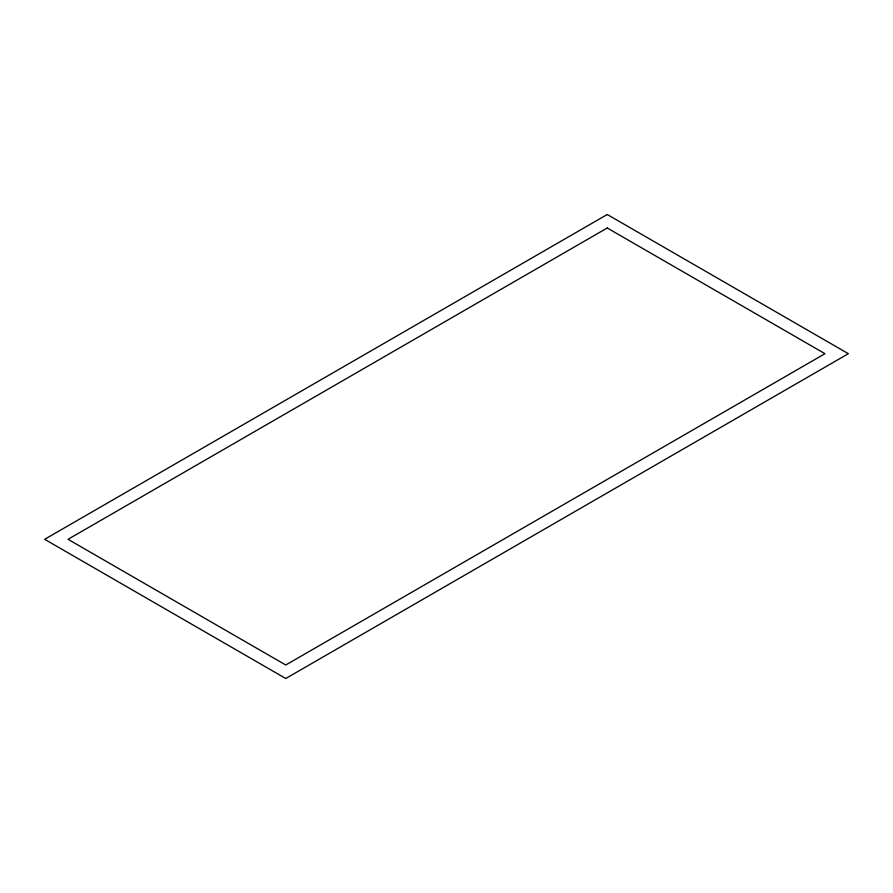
<?xml version="1.0" encoding="UTF-8"?>
<svg xmlns="http://www.w3.org/2000/svg" width="893" height="893" viewBox="0 0 893 893"><rect width="100%" height="100%" fill="white"/><g stroke="black" fill="none" stroke-linecap="round" stroke-linejoin="round"><path stroke-width="1.34" d="M607.24 214.499L44.65 539.305L285.76 678.501L848.35 353.695L607.24 214.499M607.24 227.994L68.035 539.305L285.76 665.006L824.965 353.695L607.24 227.994"/></g></svg>
